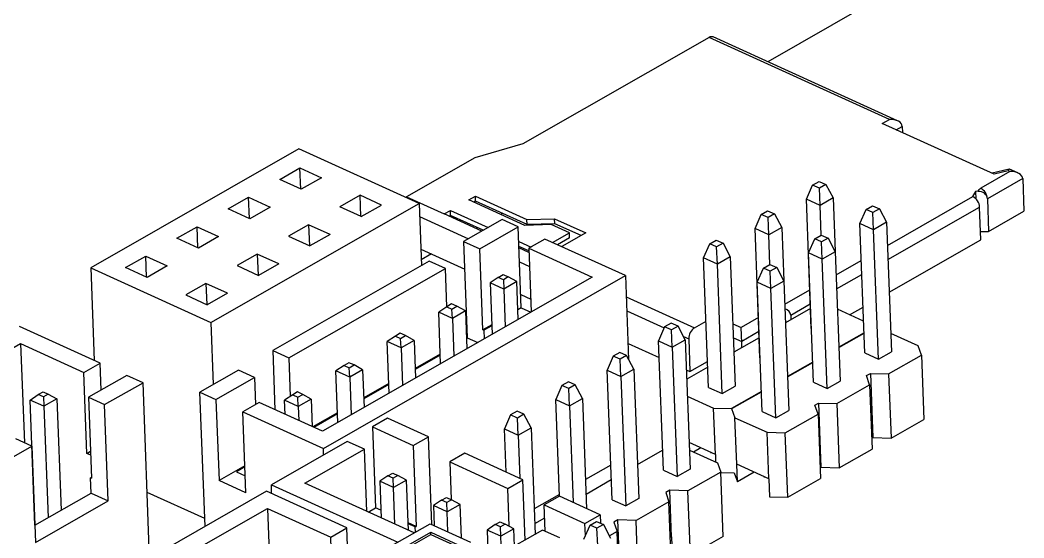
# Model space of a CAD drawing. Header units: millimetres. Extents: x 0 to 279, y 0 to 216.
# Drawn here: x 194.03 to 211.03, y 79.87 to 88.65 of the extents above; entities that cross this region are included whole.
import ezdxf

# ---------------------------------------------------------------- set-up
doc = ezdxf.new("R2010")
doc.units = ezdxf.units.MM

msp = doc.modelspace()

# ---------------------------------------------------------------- linework, layer by layer
at = {"color": 7, "linetype": 'Continuous', "lineweight": 25}
for p, q in [((208.321, 88.877), (206.693, 87.946)), ((205.701, 88.359), (202.544, 86.553)), ((208.756, 86.969), (205.701, 88.359)), ((208.893, 86.945), (205.768, 88.367)), ((208.634, 86.9), (208.756, 86.969)), ((210.529, 86.038), (208.634, 86.9)), ((208.972, 86.85), (208.976, 86.744)), ((198.748, 86.47), (195.222, 84.453)), ((200.785, 85.543), (198.748, 86.47)), ((202.544, 86.553), (201.73, 86.315)), ((201.73, 86.315), (200.574, 85.654)), ((198.424, 85.949), (198.767, 86.145)), ((198.767, 86.145), (199.131, 85.979)), ((198.78, 85.786), (198.767, 86.145)), ((210.796, 86.084), (210.302, 85.801)), ((210.785, 86.127), (210.494, 86.054)), ((210.767, 86.098), (210.529, 86.038)), ((210.796, 86.084), (210.767, 86.098)), ((210.933, 86.06), (210.788, 86.126)), ((198.788, 85.783), (198.424, 85.949)), ((199.131, 85.979), (198.788, 85.783)), ((207.452, 85.855), (207.562, 85.918)), ((207.562, 85.918), (207.678, 85.865)), ((211.013, 85.965), (210.416, 85.623)), ((211.013, 85.965), (211.034, 85.412)), ((207.348, 85.616), (207.452, 85.855)), ((207.569, 85.802), (207.452, 85.855)), ((207.678, 85.865), (207.569, 85.802)), ((207.581, 85.51), (207.569, 85.802)), ((207.678, 85.865), (207.8, 85.636)), ((210.216, 85.748), (210.162, 85.663)), ((210.261, 85.749), (210.216, 85.748)), ((210.216, 85.748), (210.221, 85.622)), ((197.554, 85.451), (197.897, 85.647)), ((197.897, 85.647), (198.26, 85.481)), ((197.91, 85.289), (197.897, 85.647)), ((199.785, 85.681), (199.443, 85.485)), ((200.149, 85.516), (199.785, 85.681)), ((199.799, 85.323), (199.785, 85.681)), ((200.574, 85.654), (200.561, 85.645)), ((200.574, 85.654), (201.21, 85.365)), ((201.629, 85.604), (201.74, 85.668)), ((202.577, 85.172), (201.629, 85.604)), ((201.743, 85.582), (201.714, 85.565)), ((201.74, 85.668), (202.612, 85.271)), ((201.743, 85.582), (201.74, 85.668)), ((202.615, 85.185), (201.743, 85.582)), ((207.581, 85.51), (207.348, 85.616)), ((207.431, 83.421), (207.348, 85.616)), ((207.8, 85.636), (207.581, 85.51)), ((207.8, 85.636), (207.835, 84.729)), ((210.162, 85.663), (210.17, 85.66)), ((210.416, 85.623), (210.436, 85.07)), ((197.259, 83.526), (200.785, 85.543)), ((197.918, 85.285), (197.554, 85.451)), ((198.26, 85.481), (197.918, 85.285)), ((199.806, 85.32), (199.443, 85.485)), ((199.806, 85.32), (200.149, 85.516)), ((200.785, 85.543), (200.825, 84.488)), ((201.21, 85.365), (201.317, 85.426)), ((201.317, 85.426), (201.956, 85.135)), ((201.321, 85.34), (201.317, 85.426)), ((206.582, 85.357), (206.692, 85.42)), ((206.692, 85.42), (206.808, 85.367)), ((207.6, 85.007), (207.581, 85.51)), ((208.255, 85.203), (208.359, 85.442)), ((208.359, 85.442), (208.469, 85.505)), ((208.476, 85.389), (208.359, 85.442)), ((208.469, 85.505), (208.585, 85.452)), ((208.585, 85.452), (208.476, 85.389)), ((208.488, 85.097), (208.476, 85.389)), ((208.585, 85.452), (208.707, 85.223)), ((210.305, 84.929), (210.284, 85.482)), ((210.436, 85.07), (211.034, 85.412)), ((201.849, 85.074), (201.21, 85.365)), ((201.321, 85.34), (201.295, 85.326)), ((201.874, 85.088), (201.321, 85.34)), ((202.192, 85.27), (201.541, 84.898)), ((202.199, 85.375), (202.169, 85.358)), ((202.465, 85.146), (202.192, 85.27)), ((202.612, 85.271), (203.083, 85.285)), ((202.615, 85.185), (202.612, 85.271)), ((203.083, 85.285), (203.612, 85.045)), ((203.086, 85.2), (203.083, 85.285)), ((206.478, 85.118), (206.582, 85.357)), ((206.698, 85.304), (206.582, 85.357)), ((206.808, 85.367), (206.698, 85.304)), ((206.711, 85.012), (206.698, 85.304)), ((206.808, 85.367), (206.93, 85.138)), ((208.707, 85.223), (208.488, 85.097)), ((208.707, 85.223), (208.791, 83.028)), ((196.683, 84.953), (197.026, 85.149)), ((197.026, 85.149), (197.39, 84.983)), ((197.04, 84.791), (197.026, 85.149)), ((198.915, 85.183), (198.572, 84.987)), ((199.279, 85.018), (198.915, 85.183)), ((198.915, 85.183), (198.929, 84.825)), ((201.776, 85.133), (201.751, 85.119)), ((201.814, 84.774), (202.465, 85.146)), ((202.517, 83.773), (202.465, 85.146)), ((203.025, 85.186), (202.577, 85.172)), ((203.086, 85.2), (202.615, 85.185)), ((203.332, 85.046), (203.025, 85.186)), ((203.045, 84.882), (203.332, 85.046)), ((203.53, 84.998), (203.086, 85.2)), ((203.612, 85.045), (203.203, 84.811)), ((203.335, 84.961), (203.332, 85.046)), ((206.711, 85.012), (206.478, 85.118)), ((206.561, 82.923), (206.478, 85.118)), ((206.93, 85.138), (206.711, 85.012)), ((206.93, 85.138), (206.964, 84.232)), ((208.488, 85.097), (208.255, 85.203)), ((208.338, 83.008), (208.255, 85.203)), ((208.571, 82.903), (208.488, 85.097)), ((210.299, 85.068), (210.436, 85.07)), ((197.047, 84.787), (196.683, 84.953)), ((197.39, 84.983), (197.047, 84.787)), ((198.572, 84.987), (198.936, 84.822)), ((199.279, 85.018), (198.936, 84.822)), ((201.541, 84.898), (201.814, 84.774)), ((201.541, 84.898), (201.603, 83.267)), ((202.474, 84.9), (202.684, 84.804)), ((202.919, 84.939), (202.645, 84.783)), ((204.284, 84.319), (202.919, 84.939)), ((203.335, 84.961), (203.131, 84.843)), ((205.711, 84.859), (205.821, 84.922)), ((205.821, 84.922), (205.938, 84.869)), ((206.73, 84.509), (206.711, 85.012)), ((207.385, 84.705), (207.489, 84.944)), ((207.489, 84.944), (207.599, 85.007)), ((207.605, 84.892), (207.489, 84.944)), ((207.599, 85.007), (207.715, 84.954)), ((207.715, 84.954), (207.605, 84.892)), ((207.618, 84.599), (207.605, 84.892)), ((207.715, 84.954), (207.837, 84.725)), ((208.752, 84.041), (210.305, 84.929)), ((200.814, 84.769), (201.559, 84.431)), ((201.866, 83.4), (201.814, 84.774)), ((202.647, 84.737), (202.477, 84.814)), ((202.648, 84.71), (202.478, 84.788)), ((202.645, 84.783), (203.718, 84.294)), ((202.645, 84.783), (202.686, 83.704)), ((205.607, 84.62), (205.711, 84.859)), ((205.828, 84.806), (205.711, 84.859)), ((205.938, 84.869), (205.828, 84.806)), ((205.84, 84.514), (205.828, 84.806)), ((205.938, 84.869), (206.059, 84.64)), ((207.618, 84.599), (207.385, 84.705)), ((207.468, 82.51), (207.385, 84.705)), ((207.837, 84.725), (207.618, 84.599)), ((207.837, 84.725), (207.92, 82.53)), ((195.813, 84.455), (196.156, 84.651)), ((196.156, 84.651), (196.519, 84.485)), ((196.169, 84.293), (196.156, 84.651)), ((198.045, 84.685), (197.702, 84.489)), ((198.408, 84.52), (198.045, 84.685)), ((198.045, 84.685), (198.058, 84.327)), ((200.958, 84.565), (198.306, 83.047)), ((200.996, 84.687), (200.821, 84.587)), ((201.231, 84.44), (200.958, 84.565)), ((205.84, 84.514), (205.607, 84.62)), ((205.691, 82.425), (205.607, 84.62)), ((206.059, 84.64), (205.84, 84.514)), ((206.059, 84.64), (206.143, 82.445)), ((207.701, 82.405), (207.618, 84.599)), ((195.222, 84.453), (195.281, 82.88)), ((195.222, 84.453), (197.259, 83.526)), ((196.177, 84.289), (195.813, 84.455)), ((196.519, 84.485), (196.177, 84.289)), ((197.702, 84.489), (198.066, 84.324)), ((198.408, 84.52), (198.066, 84.324)), ((198.579, 82.923), (201.231, 84.44)), ((201.256, 83.792), (201.231, 84.44)), ((205.923, 82.319), (205.84, 84.514)), ((206.515, 84.207), (206.619, 84.447)), ((206.619, 84.447), (206.728, 84.509)), ((206.735, 84.394), (206.619, 84.447)), ((206.728, 84.509), (206.845, 84.456)), ((206.845, 84.456), (206.735, 84.394)), ((206.747, 84.102), (206.735, 84.394)), ((206.845, 84.456), (206.967, 84.227)), ((203.718, 84.294), (199.147, 81.679)), ((199.164, 81.39), (204.284, 84.319)), ((202.127, 84.29), (201.989, 84.198)), ((202.221, 84.092), (201.989, 84.198)), ((201.989, 84.198), (202.022, 83.324)), ((202.127, 84.29), (202.209, 84.337)), ((202.214, 84.25), (202.127, 84.29)), ((202.209, 84.337), (202.296, 84.298)), ((202.296, 84.298), (202.214, 84.25)), ((202.214, 84.25), (202.221, 84.092)), ((202.441, 84.218), (202.221, 84.092)), ((202.441, 84.218), (202.296, 84.298)), ((202.465, 83.577), (202.441, 84.218)), ((204.284, 84.319), (204.337, 82.899)), ((206.747, 84.102), (206.515, 84.207)), ((206.598, 82.013), (206.515, 84.207)), ((206.967, 84.227), (206.747, 84.102)), ((206.967, 84.227), (207.05, 82.032)), ((197.174, 84.187), (196.832, 83.991)), ((197.538, 84.022), (197.174, 84.187)), ((197.174, 84.187), (197.188, 83.829)), ((202.221, 84.092), (202.246, 83.452)), ((206.831, 81.907), (206.747, 84.102)), ((196.832, 83.991), (197.195, 83.826)), ((197.538, 84.022), (197.195, 83.826)), ((202.508, 83.999), (202.678, 83.921)), ((201.256, 83.792), (201.118, 83.7)), ((201.351, 83.594), (201.118, 83.7)), ((201.151, 82.826), (201.118, 83.7)), ((201.338, 83.839), (201.256, 83.792)), ((201.256, 83.792), (201.343, 83.753)), ((201.426, 83.8), (201.338, 83.839)), ((201.343, 83.753), (201.426, 83.8)), ((201.351, 83.594), (201.343, 83.753)), ((201.57, 83.72), (201.351, 83.594)), ((201.57, 83.72), (201.426, 83.8)), ((201.57, 83.72), (201.595, 83.079)), ((202.517, 83.773), (202.459, 83.74)), ((202.517, 83.773), (202.678, 83.699)), ((207.418, 83.761), (206.994, 83.518)), ((208.318, 83.546), (207.874, 83.748)), ((208.079, 83.655), (208.309, 83.787)), ((197.259, 83.526), (197.299, 82.471)), ((201.351, 83.594), (201.375, 82.954)), ((205.057, 83.515), (204.947, 83.452)), ((205.173, 83.462), (205.057, 83.515)), ((205.453, 83.435), (205.648, 83.546)), ((207.082, 83.65), (207.085, 83.57)), ((195.381, 82.835), (194.017, 83.456)), ((202.016, 83.486), (201.866, 83.4)), ((201.866, 83.4), (201.884, 83.392)), ((202.016, 83.468), (201.884, 83.392)), ((201.884, 83.392), (201.889, 83.248)), ((204.947, 83.452), (204.843, 83.213)), ((205.063, 83.399), (204.947, 83.452)), ((205.173, 83.462), (205.063, 83.399)), ((205.076, 83.107), (205.063, 83.399)), ((205.295, 83.233), (205.173, 83.462)), ((207.431, 83.421), (207.434, 83.42)), ((208.326, 83.348), (207.898, 83.104)), ((207.899, 83.102), (208.326, 83.346)), ((200.386, 83.294), (200.248, 83.202)), ((200.481, 83.096), (200.248, 83.202)), ((200.281, 82.328), (200.248, 83.202)), ((200.468, 83.341), (200.386, 83.294)), ((200.386, 83.294), (200.473, 83.255)), ((200.555, 83.302), (200.468, 83.341)), ((200.473, 83.255), (200.555, 83.302)), ((200.481, 83.096), (200.473, 83.255)), ((200.7, 83.222), (200.481, 83.096)), ((200.7, 83.222), (200.555, 83.302)), ((200.7, 83.222), (200.724, 82.581)), ((201.603, 83.267), (201.588, 83.258)), ((201.603, 83.267), (201.781, 83.186)), ((204.843, 83.213), (205.076, 83.107)), ((204.926, 81.018), (204.843, 83.213)), ((205.076, 83.107), (205.295, 83.233)), ((205.295, 83.233), (205.378, 81.038)), ((205.355, 83.247), (205.376, 82.694)), ((206.548, 83.263), (206.121, 83.019)), ((206.257, 83.097), (206.253, 83.202)), ((209.243, 83.126), (208.779, 83.337)), ((192.046, 82.029), (194.034, 83.166)), ((194.034, 83.166), (195.107, 82.678)), ((194.034, 83.166), (194.098, 81.483)), ((198.306, 83.047), (198.579, 82.923)), ((198.306, 83.047), (198.344, 82.045)), ((200.481, 83.096), (200.505, 82.456)), ((204.186, 83.017), (204.077, 82.954)), ((204.303, 82.964), (204.186, 83.017)), ((204.327, 83.171), (204.854, 82.932)), ((205.076, 83.107), (205.159, 80.912)), ((208.338, 83.008), (208.571, 82.903)), ((208.571, 82.903), (208.791, 83.028)), ((209.298, 82.971), (209.243, 83.126)), ((195.107, 82.678), (195.381, 82.835)), ((195.398, 82.378), (195.381, 82.835)), ((198.579, 82.923), (198.604, 82.271)), ((199.598, 82.843), (199.515, 82.796)), ((199.685, 82.804), (199.598, 82.843)), ((201.145, 82.988), (200.718, 82.744)), ((201.146, 82.97), (200.719, 82.725)), ((204.077, 82.954), (203.973, 82.715)), ((204.193, 82.901), (204.077, 82.954)), ((204.303, 82.964), (204.193, 82.901)), ((204.205, 82.609), (204.193, 82.901)), ((204.425, 82.735), (204.303, 82.964)), ((205.376, 82.694), (205.674, 82.865)), ((206.561, 82.923), (206.563, 82.922)), ((207.455, 82.851), (207.028, 82.606)), ((207.028, 82.604), (207.455, 82.848)), ((208.741, 82.652), (209.298, 82.971)), ((209.298, 82.971), (209.339, 81.881)), ((195.159, 81.305), (195.107, 82.678)), ((197.724, 82.714), (197.072, 82.342)), ((197.996, 82.59), (197.724, 82.714)), ((199.515, 82.796), (199.377, 82.704)), ((199.61, 82.599), (199.377, 82.704)), ((199.411, 81.83), (199.377, 82.704)), ((199.515, 82.796), (199.603, 82.757)), ((199.603, 82.757), (199.685, 82.804)), ((199.61, 82.599), (199.603, 82.757)), ((199.829, 82.724), (199.61, 82.599)), ((199.829, 82.724), (199.685, 82.804)), ((199.829, 82.724), (199.854, 82.084)), ((203.973, 82.715), (204.205, 82.609)), ((204.056, 80.52), (203.973, 82.715)), ((204.205, 82.609), (204.425, 82.735)), ((204.425, 82.735), (204.508, 80.54)), ((205.314, 82.722), (205.376, 82.694)), ((205.678, 82.765), (205.321, 82.561)), ((195.836, 82.628), (195.185, 82.256)), ((195.457, 82.132), (196.109, 82.504)), ((196.109, 82.504), (195.836, 82.628)), ((196.221, 79.531), (196.109, 82.504)), ((197.345, 82.217), (197.996, 82.59)), ((197.996, 82.59), (198.014, 82.133)), ((199.61, 82.599), (199.634, 81.958)), ((203.316, 82.519), (203.206, 82.456)), ((203.432, 82.466), (203.316, 82.519)), ((204.205, 82.609), (204.289, 80.414)), ((207.468, 82.51), (207.701, 82.405)), ((207.701, 82.405), (207.92, 82.53)), ((208.364, 82.623), (208.432, 82.662)), ((208.419, 82.468), (208.364, 82.623)), ((208.432, 82.662), (208.741, 82.652)), ((208.432, 82.662), (208.462, 81.873)), ((208.741, 82.652), (208.782, 81.562)), ((194.333, 82.302), (194.416, 82.349)), ((194.416, 82.349), (194.503, 82.309)), ((197.159, 80.067), (197.072, 82.342)), ((197.072, 82.342), (197.345, 82.217)), ((198.727, 82.346), (198.645, 82.298)), ((198.815, 82.306), (198.727, 82.346)), ((200.275, 82.49), (199.848, 82.246)), ((200.275, 82.472), (199.848, 82.228)), ((203.206, 82.456), (203.102, 82.217)), ((203.323, 82.403), (203.206, 82.456)), ((203.432, 82.466), (203.323, 82.403)), ((203.335, 82.111), (203.323, 82.403)), ((203.554, 82.237), (203.432, 82.466)), ((205.691, 82.425), (205.923, 82.319)), ((205.923, 82.319), (206.143, 82.445)), ((206.585, 82.353), (206.082, 82.065)), ((206.084, 82.064), (206.585, 82.35)), ((207.862, 82.149), (208.419, 82.468)), ((208.419, 82.468), (208.46, 81.378)), ((194.195, 82.21), (194.333, 82.302)), ((194.428, 82.104), (194.195, 82.21)), ((194.276, 80.088), (194.195, 82.21)), ((194.421, 82.262), (194.333, 82.302)), ((194.503, 82.309), (194.421, 82.262)), ((194.421, 82.262), (194.428, 82.104)), ((194.648, 82.229), (194.428, 82.104)), ((194.503, 82.309), (194.648, 82.229)), ((194.648, 82.229), (194.719, 80.342)), ((195.185, 82.256), (195.237, 80.882)), ((195.185, 82.256), (195.457, 82.132)), ((197.345, 82.217), (197.397, 80.844)), ((198.074, 82.167), (197.8, 82.011)), ((199.147, 81.679), (198.074, 82.167)), ((198.645, 82.298), (198.507, 82.207)), ((198.74, 82.101), (198.507, 82.207)), ((198.516, 81.966), (198.507, 82.207)), ((198.645, 82.298), (198.732, 82.259)), ((198.732, 82.259), (198.815, 82.306)), ((198.74, 82.101), (198.732, 82.259)), ((198.959, 82.226), (198.74, 82.101)), ((198.959, 82.226), (198.815, 82.306)), ((198.959, 82.226), (198.977, 81.757)), ((203.102, 82.217), (203.335, 82.111)), ((203.164, 80.577), (203.102, 82.217)), ((203.335, 82.111), (203.554, 82.237)), ((203.554, 82.237), (203.625, 80.367)), ((205.331, 82.276), (205.776, 82.074)), ((207.493, 82.125), (207.553, 82.159)), ((207.553, 82.159), (207.862, 82.149)), ((207.553, 82.159), (207.583, 81.37)), ((194.428, 82.104), (194.5, 80.217)), ((195.519, 80.501), (195.457, 82.132)), ((197.8, 82.011), (199.164, 81.39)), ((197.852, 80.637), (197.8, 82.011)), ((198.74, 82.101), (198.749, 81.86)), ((199.404, 81.992), (198.986, 81.753)), ((202.446, 82.021), (202.336, 81.958)), ((202.562, 81.968), (202.446, 82.021)), ((203.335, 82.111), (203.397, 80.471)), ((205.776, 82.074), (206.084, 82.064)), ((205.806, 81.285), (205.776, 82.074)), ((206.082, 82.065), (206.137, 81.91)), ((206.598, 82.013), (206.831, 81.907)), ((206.831, 81.907), (207.05, 82.032)), ((207.548, 81.97), (207.493, 82.125)), ((207.862, 82.149), (207.903, 81.059)), ((199.405, 81.974), (199.004, 81.744)), ((200.253, 81.901), (199.996, 81.754)), ((200.944, 81.587), (200.253, 81.901)), ((202.336, 81.958), (202.232, 81.719)), ((202.452, 81.905), (202.336, 81.958)), ((202.562, 81.968), (202.452, 81.905)), ((202.465, 81.613), (202.452, 81.905)), ((202.684, 81.739), (202.562, 81.968)), ((206.137, 81.91), (206.683, 81.662)), ((206.167, 81.12), (206.137, 81.91)), ((206.991, 81.651), (207.548, 81.97)), ((207.548, 81.97), (207.59, 80.88)), ((208.462, 81.873), (208.442, 81.861)), ((208.462, 81.873), (208.473, 81.572)), ((208.782, 81.562), (209.339, 81.881)), ((199.996, 81.754), (200.687, 81.44)), ((199.996, 81.754), (200.048, 80.381)), ((202.232, 81.719), (202.465, 81.613)), ((202.26, 80.988), (202.232, 81.719)), ((202.465, 81.613), (202.684, 81.739)), ((202.684, 81.739), (202.752, 79.932)), ((206.683, 81.662), (206.991, 81.651)), ((206.713, 80.872), (206.683, 81.662)), ((207.033, 80.561), (206.991, 81.651)), ((194.224, 81.426), (193.951, 81.55)), ((199.568, 81.509), (198.283, 80.774)), ((199.859, 81.377), (199.568, 81.509)), ((200.687, 81.44), (200.944, 81.587)), ((201, 80.1), (200.944, 81.587)), ((202.465, 81.613), (202.492, 80.883)), ((205.806, 81.285), (205.361, 81.487)), ((208.473, 81.572), (208.782, 81.562)), ((193.573, 81.054), (194.224, 81.426)), ((194.224, 81.426), (194.286, 79.795)), ((195.159, 81.305), (195.219, 81.34)), ((195.222, 81.276), (195.159, 81.305)), ((198.848, 80.799), (199.859, 81.377)), ((199.168, 81.281), (199.164, 81.39)), ((199.899, 80.32), (199.859, 81.377)), ((200.687, 81.44), (200.739, 80.067)), ((201.562, 81.306), (201.305, 81.159)), ((202.545, 80.859), (201.562, 81.306)), ((204.486, 81.114), (204.913, 81.358)), ((205.366, 81.36), (205.843, 81.143)), ((205.559, 81.397), (205.438, 81.327)), ((205.733, 81.309), (205.733, 81.318)), ((207.583, 81.37), (207.571, 81.363)), ((207.583, 81.37), (207.595, 81.069)), ((207.903, 81.059), (208.46, 81.378)), ((201.305, 81.159), (202.288, 80.712)), ((201.305, 81.159), (201.33, 80.521)), ((205.806, 81.285), (205.81, 81.158)), ((205.843, 81.143), (205.898, 80.988)), ((197.835, 81.094), (197.397, 80.844)), ((197.835, 81.076), (197.69, 80.993)), ((197.69, 80.993), (197.841, 80.924)), ((200.258, 80.924), (200.34, 80.971)), ((200.34, 80.971), (200.428, 80.932)), ((204.034, 81.106), (203.606, 80.862)), ((204.926, 81.018), (205.159, 80.912)), ((205.378, 81.038), (205.159, 80.912)), ((205.898, 80.988), (205.341, 80.669)), ((205.94, 79.898), (205.898, 80.988)), ((205.898, 80.981), (206.124, 80.974)), ((206.124, 80.974), (206.179, 80.82)), ((206.713, 80.872), (206.167, 81.12)), ((206.179, 80.82), (206.167, 81.12)), ((206.466, 80.984), (206.179, 80.82)), ((207.595, 81.069), (207.903, 81.059)), ((195.219, 80.891), (195.236, 80.901)), ((195.219, 80.891), (195.237, 80.882)), ((195.228, 80.633), (195.219, 80.891)), ((197.852, 80.637), (197.397, 80.844)), ((200.701, 79.955), (198.848, 80.799)), ((200.258, 80.924), (200.12, 80.832)), ((200.353, 80.726), (200.12, 80.832)), ((200.12, 80.832), (200.144, 80.209)), ((200.345, 80.885), (200.258, 80.924)), ((200.428, 80.932), (200.345, 80.885)), ((200.353, 80.726), (200.345, 80.885)), ((200.572, 80.852), (200.353, 80.726)), ((200.572, 80.852), (200.428, 80.932)), ((200.605, 79.999), (200.572, 80.852)), ((202.288, 80.712), (202.545, 80.859)), ((202.583, 79.835), (202.545, 80.859)), ((203.616, 80.616), (204.043, 80.86)), ((206.64, 80.897), (206.64, 80.905)), ((206.713, 80.872), (206.724, 80.571)), ((207.033, 80.561), (207.59, 80.88)), ((194.275, 80.088), (195.228, 80.633)), ((198.199, 80.662), (194.807, 78.722)), ((195.228, 80.633), (195.519, 80.501)), ((197.154, 80.2), (196.179, 80.643)), ((199.563, 80.042), (198.199, 80.662)), ((198.283, 80.774), (200.427, 79.798)), ((198.288, 80.622), (198.283, 80.774)), ((200.377, 80.103), (200.353, 80.726)), ((202.312, 80.068), (202.288, 80.712)), ((205.033, 80.679), (204.964, 80.64)), ((204.964, 80.64), (205.019, 80.485)), ((205.341, 80.669), (205.033, 80.679)), ((205.063, 79.89), (205.033, 80.679)), ((205.383, 79.579), (205.341, 80.669)), ((194.286, 79.795), (195.519, 80.501)), ((201.168, 80.511), (201.03, 80.419)), ((201.168, 80.511), (201.25, 80.558)), ((201.255, 80.471), (201.168, 80.511)), ((201.25, 80.558), (201.337, 80.518)), ((201.337, 80.518), (201.255, 80.471)), ((201.262, 80.313), (201.255, 80.471)), ((201.482, 80.438), (201.337, 80.518)), ((203.163, 80.609), (202.736, 80.364)), ((203.163, 80.577), (202.906, 80.43)), ((203.854, 80.263), (203.163, 80.577)), ((204.056, 80.52), (204.289, 80.414)), ((204.508, 80.54), (204.289, 80.414)), ((205.019, 80.485), (204.462, 80.166)), ((205.061, 79.395), (205.019, 80.485)), ((206.724, 80.571), (207.033, 80.561)), ((194.261, 80.448), (194.262, 80.448)), ((195.372, 78.746), (198.216, 80.373)), ((198.216, 80.373), (199.289, 79.885)), ((198.216, 80.373), (198.274, 78.838)), ((199.923, 80.309), (200.048, 80.381)), ((200.139, 80.34), (200.048, 80.381)), ((201.262, 80.313), (201.03, 80.419)), ((201.03, 80.419), (201.042, 80.081)), ((201.482, 80.438), (201.262, 80.313)), ((201.275, 79.975), (201.262, 80.313)), ((201.503, 79.871), (201.482, 80.438)), ((202.906, 80.43), (203.597, 80.116)), ((202.923, 79.983), (202.906, 80.43)), ((200.118, 79.622), (200.975, 80.112)), ((200.739, 80.067), (200.6, 80.13)), ((200.722, 80.057), (200.6, 80.112)), ((200.975, 80.112), (201.656, 79.802)), ((202.077, 80.097), (202.159, 80.144)), ((202.159, 80.144), (202.246, 80.104)), ((202.745, 80.118), (202.914, 80.214)), ((203.597, 80.116), (203.854, 80.263)), ((203.605, 79.91), (203.597, 80.116)), ((203.683, 80.089), (203.793, 80.152)), ((203.793, 80.152), (203.909, 80.099)), ((203.854, 80.263), (203.859, 80.122)), ((204.154, 80.176), (204.085, 80.137)), ((204.085, 80.137), (204.14, 79.982)), ((204.462, 80.166), (204.154, 80.176)), ((204.184, 79.387), (204.154, 80.176)), ((204.49, 79.44), (204.462, 80.166)), ((199.289, 79.885), (199.563, 80.042)), ((199.581, 79.585), (199.563, 80.042)), ((200.401, 79.634), (200.983, 79.967)), ((200.722, 80.057), (200.739, 80.067)), ((200.725, 79.969), (200.722, 80.057)), ((200.985, 79.931), (200.983, 79.967)), ((200.983, 79.967), (201.519, 79.723)), ((202.077, 80.097), (201.939, 80.005)), ((202.172, 79.899), (201.939, 80.005)), ((201.939, 80.005), (201.958, 79.488)), ((202.164, 80.057), (202.077, 80.097)), ((202.878, 80.003), (202.14, 79.582)), ((202.246, 80.104), (202.164, 80.057)), ((202.172, 79.899), (202.164, 80.057)), ((202.391, 80.024), (202.172, 79.899)), ((202.391, 80.024), (202.246, 80.104)), ((202.402, 79.731), (202.391, 80.024)), ((203.169, 79.871), (202.878, 80.003)), ((203.579, 79.85), (203.683, 80.089)), ((203.8, 80.036), (203.683, 80.089)), ((203.909, 80.099), (203.8, 80.036)), ((203.812, 79.744), (203.8, 80.036)), ((203.909, 80.099), (204.031, 79.87)), ((204.14, 79.982), (204.011, 79.908)), ((204.182, 78.892), (204.14, 79.982)), ((199.341, 78.512), (199.289, 79.885)), ((200.471, 79.637), (200.985, 79.931)), ((200.985, 79.931), (202.44, 79.269)), ((202.183, 79.606), (202.172, 79.899)), ((205.063, 79.89), (205.042, 79.878)), ((205.063, 79.89), (205.074, 79.589)), ((205.94, 79.898), (205.383, 79.579))]:
    msp.add_line(p, q, dxfattribs=at)
at = {"color": 8, "linetype": 'Continuous', "lineweight": 25}
for p, q in [((208.871, 86.792), (208.972, 86.85)), ((208.722, 84.832), (210.17, 85.66)), ((208.731, 84.593), (210.284, 85.482)), ((200.793, 85.322), (201.623, 84.945)), ((202.487, 84.551), (202.657, 84.474)), ((207.852, 84.334), (208.279, 84.578)), ((207.861, 84.096), (208.288, 84.34)), ((206.981, 83.836), (207.406, 84.079)), ((204.297, 83.96), (205.453, 83.435)), ((204.306, 83.724), (204.94, 83.436)), ((207.082, 83.65), (207.415, 83.841)), ((206.535, 83.607), (206.242, 83.439)), ((206.103, 83.503), (206.242, 83.439)), ((206.544, 83.369), (206.253, 83.202)), ((205.266, 83.287), (205.355, 83.247)), ((206.112, 83.267), (206.253, 83.202))]:
    msp.add_line(p, q, dxfattribs=at)
at = {"color": 7, "linetype": 'Continuous', "lineweight": 25}
for centre, radius, start, end in [((205.742, 88.299), 0.0724, 68.861, 124.3938), ((210.273, 85.605), 0.144, 6.922, 94.6813), ((210.198, 85.61), 0.217, 3.4565, 61.7059), ((210.067, 85.468), 0.217, 3.4565, 61.7059), ((205.576, 83.251), 0.221, 123.8345, 181.0303)]:
    msp.add_arc(centre, radius, start, end, dxfattribs=at)
for centre, major_axis, ratio, start_param, end_param in [((208.761, 86.84), (0.212, 0.01), 0.607382, 6.278052, 7.848849), ((210.772, 85.969), (0.014, 0.158), 0.176535, 0.061537, 0.633828), ((210.801, 85.956), (0.212, 0.01), 0.607382, 6.278052, 7.848849), ((206.88, 83.646), (0.202, 0.001), 0.637838, 0.022583, 1.023363), ((206.247, 83.311), (-0.008, 0.168), 0.010023, 4.011891, 5.582688)]:
    msp.add_ellipse(centre, major_axis=major_axis, ratio=ratio, start_param=start_param, end_param=end_param, dxfattribs=at)
msp.add_open_spline([(210.261, 85.749), (210.263, 85.759), (210.267, 85.778), (210.29, 85.793), (210.302, 85.801)], degree=3, dxfattribs=at)

doc.saveas('drawing.dxf')
